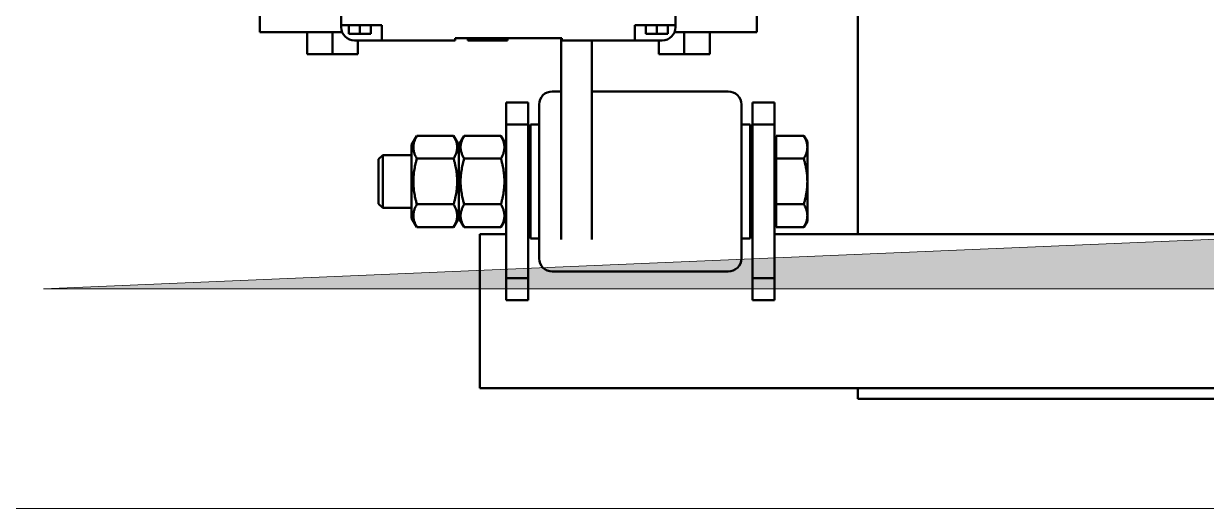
# Model space of a CAD drawing. Header units: metres. Extents: x -11418 to 773, y -8631 to 3561.
# Drawn here: x -4054.3 to -4000.5, y -1740.9 to -1718.8 of the extents above; entities that cross this region are included whole.
import ezdxf

# ---------------------------------------------------------------- set-up
doc = ezdxf.new("R2010")
doc.units = ezdxf.units.M
doc.header["$LTSCALE"] = 0.01
doc.header["$MEASUREMENT"] = 0
doc.layers.get('0').update_dxf_attribs({"color": 30, "lineweight": 0})
doc.layers.add('shaft', color=3, linetype='Continuous', lineweight=20)
doc.layers.add('SSN_Lift-AM_0', color=7, linetype='Continuous', lineweight=50)

# ---------------------------------------------------------------- blocks, each defined once
blk = doc.blocks.new('Lift_20-024-10000')
at = {"layer": 'SSN_Lift-AM_0'}
for p, q in [((-1219.5, 1563.4), (-1219.5, 1568.4)), ((-1219.5, 1568.4), (-1020.5, 1568.4)), ((-1391.5, 1563.4), (-1391.5, 1493.4)), ((-1391.5, 1563.4), (-1020.5, 1563.4)), ((-1379.5, 1523.4), (-1379.5, 1513.4)), ((-1369.5, 1523.4), (-1379.5, 1523.4)), ((-1369.5, 1513.4), (-1369.5, 1523.4)), ((-1267.5, 1523.4), (-1267.5, 1513.4)), ((-1257.5, 1523.4), (-1267.5, 1523.4)), ((-1257.5, 1513.4), (-1257.5, 1523.4)), ((-1379.5, 1513.4), (-1369.5, 1513.4)), ((-1379.5, 1513.4), (-1379.5, 1443.4)), ((-1369.5, 1513.4), (-1369.5, 1443.4)), ((-1267.5, 1513.4), (-1257.5, 1513.4)), ((-1267.5, 1513.4), (-1267.5, 1443.4)), ((-1257.5, 1513.4), (-1257.5, 1443.4)), ((-1358.5, 1510.4), (-1278.5, 1510.4)), ((-1364.5, 1504.4), (-1364.5, 1434.4)), ((-1272.5, 1504.4), (-1272.5, 1434.4)), ((-1354.5, 1412.83), (-1354.5, 1495.75)), ((-1340.5, 1495.75), (-1340.5, 1412.83)), ((-1391.5, 1493.4), (-1379.5, 1493.4)), ((-1369.5, 1493.4), (-1368.5, 1493.4)), ((-1368.5, 1495.4), (-1368.5, 1443.4)), ((-1368.5, 1495.4), (-1364.5, 1495.4)), ((-1272.5, 1495.4), (-1268.5, 1495.4)), ((-1268.5, 1443.4), (-1268.5, 1495.4)), ((-1268.5, 1493.4), (-1267.5, 1493.4)), ((-1257.5, 1493.4), (-1026.36, 1493.4)), ((-1219.5, 1318.4), (-1219.5, 1493.4)), ((-1422.5, 1486.05), (-1420.11, 1490.18)), ((-1422.5, 1486.05), (-1422.5, 1452.75)), ((-1403.39, 1490.18), (-1420.11, 1490.18)), ((-1401, 1486.05), (-1403.39, 1490.18)), ((-1401, 1486.05), (-1398.61, 1490.18)), ((-1401, 1486.05), (-1401, 1452.75)), ((-1401, 1452.75), (-1401, 1486.05)), ((-1398.61, 1490.18), (-1381.89, 1490.18)), ((-1379.5, 1486.05), (-1381.89, 1490.18)), ((-1256.7, 1486.02), (-1257.5, 1486.02)), ((-1256.7, 1490.18), (-1244.11, 1490.18)), ((-1256.7, 1479.79), (-1256.7, 1490.18)), ((-1242.5, 1487.4), (-1244.11, 1490.18)), ((-1242.5, 1484.99), (-1242.5, 1487.4)), ((-1242.5, 1469.4), (-1242.5, 1484.99)), ((-1437.5, 1479.56), (-1435.66, 1481.4)), ((-1437.5, 1459.24), (-1437.5, 1479.56)), ((-1435.66, 1481.4), (-1435.66, 1457.4)), ((-1422.5, 1481.4), (-1435.66, 1481.4)), ((-1403.39, 1479.79), (-1420.11, 1479.79)), ((-1398.61, 1479.79), (-1381.89, 1479.79)), ((-1368.5, 1481.4), (-1369.5, 1481.4)), ((-1267.5, 1481.4), (-1268.5, 1481.4)), ((-1256.7, 1479.79), (-1244.11, 1479.79)), ((-1256.7, 1459.01), (-1256.7, 1479.79)), ((-1242.5, 1453.81), (-1242.5, 1469.4)), ((-1437.5, 1459.24), (-1435.66, 1457.4)), ((-1403.39, 1459.01), (-1420.11, 1459.01)), ((-1398.61, 1459.01), (-1381.89, 1459.01)), ((-1256.7, 1459.01), (-1244.11, 1459.01)), ((-1256.7, 1448.62), (-1256.7, 1459.01)), ((-1422.5, 1457.4), (-1435.66, 1457.4)), ((-1422.5, 1452.75), (-1420.11, 1448.62)), ((-1401, 1452.75), (-1403.39, 1448.62)), ((-1401, 1452.75), (-1398.61, 1448.62)), ((-1379.5, 1452.75), (-1381.89, 1448.62)), ((-1368.5, 1457.4), (-1369.5, 1457.4)), ((-1267.5, 1457.4), (-1268.5, 1457.4)), ((-1256.7, 1452.77), (-1257.5, 1452.77)), ((-1242.5, 1451.4), (-1242.5, 1453.81)), ((-1403.39, 1448.62), (-1420.11, 1448.62)), ((-1398.61, 1448.62), (-1381.89, 1448.62)), ((-1256.7, 1448.62), (-1244.11, 1448.62)), ((-1242.5, 1451.4), (-1244.11, 1448.62)), ((-1379.5, 1443.4), (-1379.5, 1433.4)), ((-1369.5, 1443.4), (-1379.5, 1443.4)), ((-1369.5, 1433.4), (-1369.5, 1443.4)), ((-1368.5, 1443.4), (-1364.5, 1443.4)), ((-1272.5, 1443.4), (-1268.5, 1443.4)), ((-1267.5, 1443.4), (-1267.5, 1433.4)), ((-1257.5, 1443.4), (-1267.5, 1443.4)), ((-1257.5, 1433.4), (-1257.5, 1443.4)), ((-1379.5, 1433.4), (-1369.5, 1433.4)), ((-1267.5, 1433.4), (-1257.5, 1433.4)), ((-1358.5, 1428.4), (-1354.5, 1428.4)), ((-1340.5, 1428.4), (-1278.5, 1428.4)), ((-1458.5, 1411.4), (-1470.08, 1411.4)), ((-1470.08, 1411.4), (-1470.08, 1401.4)), ((-1458.5, 1411.4), (-1458.5, 1401.4)), ((-1446.92, 1411.4), (-1458.5, 1411.4)), ((-1446.92, 1411.4), (-1446.92, 1405.2)), ((-1354.5, 1404.2), (-1354.5, 1412.83)), ((-1340.5, 1412.83), (-1340.5, 1405.2)), ((-1298.5, 1411.4), (-1310.08, 1411.4)), ((-1310.08, 1411.4), (-1310.08, 1405.2)), ((-1298.5, 1411.4), (-1298.5, 1401.4)), ((-1286.92, 1411.4), (-1298.5, 1411.4)), ((-1286.92, 1411.4), (-1286.92, 1401.4)), ((-1448.5, 1405.2), (-1442, 1405.2)), ((-1442, 1405.2), (-1436, 1405.2)), ((-1436, 1405.2), (-1436, 1399.2)), ((-1436, 1405.2), (-1402.75, 1405.2)), ((-1402.75, 1404.2), (-1402.75, 1405.2)), ((-1402.75, 1404.2), (-1354.25, 1404.2)), ((-1396.86, 1404.2), (-1396.86, 1405.2)), ((-1396.86, 1405.2), (-1379.06, 1405.2)), ((-1379.06, 1404.2), (-1379.06, 1405.2)), ((-1379.06, 1405.2), (-1379.05, 1405.2)), ((-1379.05, 1405.2), (-1378.91, 1405.2)), ((-1379.05, 1404.2), (-1379.05, 1405.2)), ((-1378.91, 1404.2), (-1378.91, 1405.2)), ((-1354.25, 1405.2), (-1321, 1405.2)), ((-1354.25, 1405.2), (-1354.25, 1404.2)), ((-1321, 1405.2), (-1315, 1405.2)), ((-1321, 1399.2), (-1321, 1405.2)), ((-1315, 1405.2), (-1308.5, 1405.2)), ((-1491.5, 1401.4), (-1485.5, 1401.4)), ((-1491.5, 1401.4), (-1491.5, 1384.4)), ((-1485.5, 1401.4), (-1454.08, 1401.4)), ((-1454.5, 1398.2), (-1454.5, 1399.2)), ((-1446, 1402.2), (-1451, 1402.2)), ((-1451, 1398.2), (-1451, 1402.2)), ((-1446, 1398.2), (-1446, 1402.2)), ((-1441, 1402.2), (-1446, 1402.2)), ((-1441, 1398.2), (-1441, 1402.2)), ((-1436, 1399.2), (-1436, 1398.2)), ((-1321, 1398.2), (-1321, 1399.2)), ((-1311, 1402.2), (-1316, 1402.2)), ((-1316, 1398.2), (-1316, 1402.2)), ((-1311, 1398.2), (-1311, 1402.2)), ((-1306, 1402.2), (-1311, 1402.2)), ((-1306, 1398.2), (-1306, 1402.2)), ((-1302.92, 1401.4), (-1271.5, 1401.4)), ((-1302.5, 1399.2), (-1302.5, 1398.2)), ((-1271.5, 1401.4), (-1265.5, 1401.4)), ((-1265.5, 1401.4), (-1265.5, 1384.4)), ((-1454.5, 1388.2), (-1454.5, 1398.2)), ((-1454.5, 1398.2), (-1448.5, 1398.2)), ((-1436, 1398.2), (-1448.5, 1398.2)), ((-1308.5, 1398.2), (-1321, 1398.2)), ((-1308.5, 1398.2), (-1302.5, 1398.2)), ((-1302.5, 1388.2), (-1302.5, 1398.2))]:
    blk.add_line(p, q, dxfattribs=at)
for centre, start, end in [((-1358.5, 1504.4), 90, 180), ((-1278.5, 1504.4), 0, 90), ((-1358.5, 1434.4), 180, 270), ((-1278.5, 1434.4), 270, 0), ((-1448.5, 1399.2), 90, 180), ((-1308.5, 1399.2), 0, 90)]:
    blk.add_arc(centre, 6, start, end, dxfattribs=at)
for points, weights in [([(-1420.11, 1490.18), (-1423.11, 1484.99), (-1420.11, 1479.79)], [1, 1.15470053838, 1]), ([(-1403.39, 1479.79), (-1400.39, 1484.99), (-1403.39, 1490.18)], [1, 1.15470053838, 1]), ([(-1398.61, 1490.18), (-1401.61, 1484.99), (-1398.61, 1479.79)], [1, 1.15470053838, 1]), ([(-1381.89, 1479.79), (-1378.89, 1484.99), (-1381.89, 1490.18)], [1, 1.15470053838, 1]), ([(-1242.5, 1484.99), (-1242.5, 1487.4), (-1244.11, 1490.18)], [1, 1.0379548493, 1]), ([(-1244.11, 1479.79), (-1242.5, 1482.58), (-1242.5, 1484.99)], [1, 1.0379548493, 1]), ([(-1420.11, 1479.79), (-1423.11, 1469.4), (-1420.11, 1459.01)], [1, 1.15470053838, 1]), ([(-1403.39, 1459.01), (-1400.39, 1469.4), (-1403.39, 1479.79)], [1, 1.15470053838, 1]), ([(-1398.61, 1479.79), (-1401.61, 1469.4), (-1398.61, 1459.01)], [1, 1.15470053838, 1]), ([(-1381.89, 1459.01), (-1378.89, 1469.4), (-1381.89, 1479.79)], [1, 1.15470053838, 1]), ([(-1242.5, 1469.4), (-1242.5, 1474.22), (-1244.11, 1479.79)], [1, 1.0379548493, 1]), ([(-1244.11, 1459.01), (-1242.5, 1464.58), (-1242.5, 1469.4)], [1, 1.0379548493, 1]), ([(-1420.11, 1459.01), (-1423.11, 1453.81), (-1420.11, 1448.62)], [1, 1.15470053838, 1]), ([(-1403.39, 1448.62), (-1400.39, 1453.81), (-1403.39, 1459.01)], [1, 1.15470053838, 1]), ([(-1398.61, 1459.01), (-1401.61, 1453.81), (-1398.61, 1448.62)], [1, 1.15470053838, 1]), ([(-1381.89, 1448.62), (-1378.89, 1453.81), (-1381.89, 1459.01)], [1, 1.15470053838, 1]), ([(-1242.5, 1453.81), (-1242.5, 1456.22), (-1244.11, 1459.01)], [1, 1.0379548493, 1]), ([(-1244.11, 1448.62), (-1242.5, 1451.4), (-1242.5, 1453.81)], [1, 1.0379548493, 1])]:
    blk.add_rational_spline(points, weights, degree=2, dxfattribs=at)
blk = doc.blocks.new('A$C4EFB1426')
at = {"layer": 'SSN_Lift-AM_0', "xscale": -0.9999999999999992, "rotation": 180}
blk.add_blockref('Lift_20-024-10000', (1959.12, -1215.47), dxfattribs=at)

msp = doc.modelspace()

# ---------------------------------------------------------------- hatches: boundary and pattern name
at = {"layer": 'shaft'}
h = msp.add_hatch(color=256, dxfattribs=at)
h.dxf.hatch_style = 1
h.paths.add_polyline_path([(-4053.435, -1730.879), (-3708.435, -1730.879), (-3708.435, -1190.889), (-3722.435, -1716.879)])

# ---------------------------------------------------------------- linework, layer by layer
at = {"layer": 'shaft', "ltscale": 0.3}
msp.add_lwpolyline([(-3698.435, -1175.879), (-4063.435, -1175.879), (-4063.435, -1740.879), (-3698.435, -1740.879)], close=True, dxfattribs=at)
msp.add_lwpolyline([(-4053.435, -1730.879), (-3708.435, -1730.879), (-3708.435, -1190.889), (-3722.435, -1716.879), (-4053.435, -1730.879)], dxfattribs=at)

# ---------------------------------------------------------------- block references
at = {"xscale": 0.1, "yscale": 0.1, "zscale": 0.1}
msp.add_blockref('A$C4EFB1426', (-4090.347, -1457.513), dxfattribs=at)

doc.saveas('drawing.dxf')
